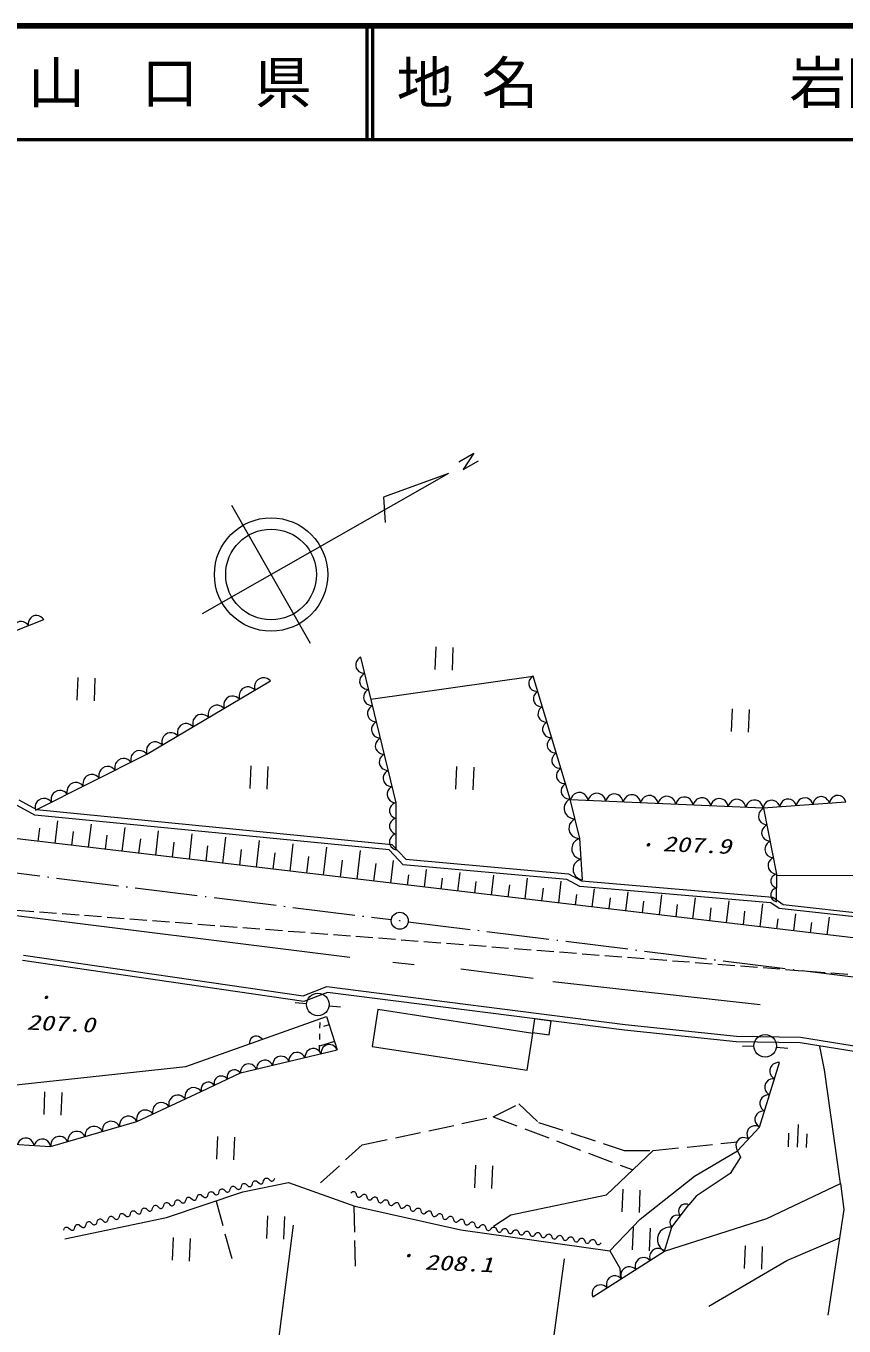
# Model space of a CAD drawing. Units: millimetres, scale not verified. Extents: x 40000 to 680000, y 20000 to 380000.
# Drawn here: x 337695 to 409834, y 265358 to 380000 of the extents above; entities that cross this region are included whole.
import ezdxf
from ezdxf.enums import TextEntityAlignment as Align

# ---------------------------------------------------------------- set-up
doc = ezdxf.new("R2010")
doc.units = ezdxf.units.MM
doc.header["$LTSCALE"] = 1000
for name, pattern in [('USER1', [2, 1.5, -0.5]), ('USER3', [3, 2.25, -0.75]), ('USER4', [1, 0.5, -0.5]), ('USER5', [7.000001, 5.508197, -0.688525, 0.114754, -0.688525])]:
    doc.linetypes.add(name, pattern=pattern)
for name, color, linetype, lineweight in [('M-TTL', 2, 'Continuous', 140), ('M-TTL-LINE', 7, 'Continuous', 50), ('S-BGD', 1, 'Continuous', 13), ('S-BGD-HTXT', 6, 'Continuous', 13), ('S-BMK', 3, 'USER5', 13)]:
    doc.layers.add(name, color=color, linetype=linetype, lineweight=lineweight)
doc.layers.add('M-TTL-TXT', color=7, linetype='Continuous')
doc.styles.add('ＭＳ ゴシック', font='')
doc.styles.get('ＭＳ ゴシック').set_extended_font_data('MS Gothic')

# ---------------------------------------------------------------- blocks, each defined once
blk = doc.blocks.new('BUHIN49')
at = {"layer": 'S-BGD'}
blk.add_lwpolyline([(-634, -403), (-493, -518), (-339, -593), (-127, -654), (61, -642), (240, -595), (436, -470), (555, -328), (646, -163), (681, 55), (675, 225), (634, 403)], dxfattribs=at)
blk = doc.blocks.new('BUHIN51')
at = {"layer": 'S-BGD'}
blk.add_lwpolyline([(-378, -489), (-238, -539), (-97, -554), (84, -542), (226, -480), (352, -394), (469, -242), (521, -99), (546, 54), (512, 233), (461, 363), (378, 489)], dxfattribs=at)
blk = doc.blocks.new('BUHIN52')
at = {"layer": 'S-BGD'}
blk.add_lwpolyline([(-490, -521), (-333, -594), (-173, -627), (37, -634), (207, -578), (361, -492), (513, -331), (589, -172), (635, 2), (616, 211), (570, 366), (490, 521)], dxfattribs=at)
blk = doc.blocks.new('BUHIN53')
at = {"layer": 'S-BGD'}
blk.add_lwpolyline([(-218, -711), (-38, -708), (127, -665), (326, -574), (459, -444), (563, -293), (631, -73), (629, 111), (592, 293), (478, 480), (364, 604), (218, 711)], dxfattribs=at)
blk = doc.blocks.new('BUHIN55')
at = {"layer": 'S-BGD'}
blk.add_lwpolyline([(-730, 45), (-685, -126), (-606, -274), (-474, -443), (-319, -541), (-151, -606), (75, -620), (250, -576), (416, -498), (568, -346), (661, -209), (730, -45)], dxfattribs=at)
blk = doc.blocks.new('BUHIN56')
at = {"layer": 'S-BGD'}
blk.add_lwpolyline([(-760, -223), (-651, -381), (-517, -502), (-320, -626), (-126, -668), (69, -672), (305, -603), (466, -494), (607, -354), (706, -144), (750, 30), (760, 223)], dxfattribs=at)
blk = doc.blocks.new('BUHIN57')
at = {"layer": 'S-BGD'}
blk.add_lwpolyline([(-711, -329), (-582, -468), (-433, -567), (-222, -659), (-26, -672), (166, -648), (386, -546), (529, -416), (646, -258), (712, -38), (730, 139), (711, 329)], dxfattribs=at)
blk = doc.blocks.new('BUHIN58')
at = {"layer": 'S-BGD'}
blk.add_lwpolyline([(-577, -273), (-471, -385), (-348, -465), (-176, -539), (-16, -548), (140, -527), (319, -442), (434, -335), (528, -205), (580, -25), (593, 119), (577, 273)], dxfattribs=at)
blk = doc.blocks.new('BUHIN59')
at = {"layer": 'S-BGD'}
blk.add_lwpolyline([(-711, -171), (-618, -321), (-500, -440), (-324, -563), (-147, -610), (33, -624), (254, -571), (408, -477), (544, -355), (645, -165), (693, -7), (711, 171)], dxfattribs=at)
blk = doc.blocks.new('BUHIN121')
at = {"layer": 'S-BGD'}
blk.add_lwpolyline([(-674, -265), (-562, -400), (-430, -499), (-240, -596), (-60, -619), (118, -607), (327, -525), (465, -412), (582, -273), (655, -73), (681, 88), (674, 265)], dxfattribs=at)
blk = doc.blocks.new('BUHIN122')
at = {"layer": 'S-BGD'}
blk.add_lwpolyline([(-702, -352), (-569, -487), (-416, -582), (-202, -668), (-5, -674), (187, -644), (404, -535), (543, -400), (655, -238), (715, -15), (727, 162), (702, 352)], dxfattribs=at)
blk = doc.blocks.new('BUHIN123')
at = {"layer": 'S-BGD'}
blk.add_lwpolyline([(-681, -404), (-537, -530), (-377, -615), (-155, -686), (43, -679), (234, -635), (445, -510), (575, -364), (676, -193), (720, 36), (720, 215), (681, 404)], dxfattribs=at)
blk = doc.blocks.new('BUHIN124')
at = {"layer": 'S-BGD'}
blk.add_lwpolyline([(-2, -690), (157, -639), (292, -557), (444, -422), (527, -271), (580, -109), (580, 105), (529, 268), (446, 420), (295, 555), (161, 635), (2, 690)], dxfattribs=at)
blk = doc.blocks.new('BUHIN125')
at = {"layer": 'S-BGD'}
blk.add_lwpolyline([(173, -713), (324, -620), (442, -501), (566, -324), (613, -146), (626, 35), (572, 256), (478, 411), (355, 547), (164, 648), (5, 696), (-173, 713)], dxfattribs=at)
blk = doc.blocks.new('BUHIN126')
at = {"layer": 'S-BGD'}
blk.add_lwpolyline([(56, -911), (261, -829), (432, -709), (622, -519), (718, -312), (774, -94), (756, 188), (675, 398), (553, 592), (342, 757), (158, 851), (-56, 911)], dxfattribs=at)
blk = doc.blocks.new('BUHIN127')
at = {"layer": 'S-BGD'}
blk.add_lwpolyline([(211, -870), (395, -756), (540, -611), (690, -395), (748, -178), (763, 42), (698, 312), (583, 501), (432, 667), (200, 790), (6, 849), (-211, 870)], dxfattribs=at)
blk = doc.blocks.new('BUHIN128')
at = {"layer": 'S-BGD'}
blk.add_lwpolyline([(204, -678), (345, -580), (453, -459), (562, -282), (598, -108), (601, 67), (538, 277), (439, 421), (313, 545), (124, 633), (-32, 671), (-204, 678)], dxfattribs=at)
blk = doc.blocks.new('BUHIN129')
at = {"layer": 'S-BGD'}
blk.add_lwpolyline([(-772, 34), (-722, -147), (-636, -301), (-493, -477), (-327, -577), (-148, -643), (92, -654), (275, -604), (449, -518), (607, -355), (703, -208), (772, -34)], dxfattribs=at)
blk = doc.blocks.new('BUHIN130')
at = {"layer": 'S-BGD'}
blk.add_lwpolyline([(-730, -53), (-663, -217), (-565, -353), (-411, -503), (-244, -579), (-69, -621), (157, -605), (325, -538), (479, -439), (610, -268), (684, -119), (730, 53)], dxfattribs=at)
blk = doc.blocks.new('BUHIN133')
at = {"layer": 'S-BGD'}
blk.add_lwpolyline([(-4, -612), (137, -567), (256, -494), (392, -376), (466, -242), (513, -98), (514, 91), (470, 235), (397, 370), (263, 491), (145, 562), (4, 612)], dxfattribs=at)
blk = doc.blocks.new('BUHIN134')
at = {"layer": 'S-BGD'}
blk.add_lwpolyline([(141, -725), (297, -638), (422, -524), (554, -351), (610, -175), (631, 6), (587, 231), (500, 391), (382, 533), (194, 644), (37, 700), (-141, 725)], dxfattribs=at)
blk = doc.blocks.new('BUHIN184')
at = {"layer": 'S-BGD'}
blk.add_lwpolyline([(476, -122), (392, -202), (343, -235), (285, -256), (218, -256), (159, -241), (108, -210), (64, -166), (35, -110), (-35, 110), (-68, 162), (-100, 203), (-157, 238), (-224, 255), (-288, 254), (-344, 230), (-392, 202), (-476, 122)], dxfattribs=at)
blk = doc.blocks.new('BUHIN185')
at = {"layer": 'S-BGD'}
blk.add_lwpolyline([(485, -61), (412, -150), (368, -189), (313, -216), (247, -226), (187, -218), (133, -194), (84, -156), (48, -105), (-48, 105), (-87, 151), (-124, 188), (-185, 215), (-253, 224), (-315, 214), (-368, 184), (-412, 150), (-485, 61)], dxfattribs=at)
blk = doc.blocks.new('BUHIN186')
at = {"layer": 'S-BGD'}
blk.add_lwpolyline([(489, 120), (452, 7), (424, -46), (381, -93), (321, -126), (260, -141), (200, -138), (138, -119), (85, -83), (-85, 83), (-139, 114), (-189, 135), (-257, 139), (-326, 122), (-383, 90), (-423, 41), (-452, -7), (-489, -120)], dxfattribs=at)
blk = doc.blocks.new('BUHIN197')
at = {"layer": 'S-BGD'}
for p, q in [((-808, -171), (-757, 1028)), ((-42, -999), (42, 999)), ((791, -238), (841, 960))]:
    blk.add_line(p, q, dxfattribs=at)
blk = doc.blocks.new('BUHIN199')
at = {"layer": 'S-BGD'}
for p, q in [((-722, 1031), (-806, -967)), ((727, -1032), (811, 967))]:
    blk.add_line(p, q, dxfattribs=at)
blk = doc.blocks.new('BUHIN200')
at = {"layer": 'S-BGD'}
blk.add_circle((0, 0), 995, dxfattribs=at)
blk = doc.blocks.new('BUHIN203')
at = {"layer": 'S-BGD'}
blk.add_circle((0, 0), 22.5, dxfattribs=at)
at = {"layer": 'S-BMK', "linetype": 'Continuous'}
blk.add_circle((0, 0), 746, dxfattribs=at)

msp = doc.modelspace()

# ---------------------------------------------------------------- linework, layer by layer
at = {"layer": 'M-TTL'}
msp.add_line((680000, 380000), (40000, 380000), dxfattribs=at)
at = {"layer": 'M-TTL-LINE'}
for p, q in [((367750, 380000), (367750, 370000)), ((368250, 380000), (368250, 370000)), ((40000, 370000), (680000, 370000))]:
    msp.add_line(p, q, dxfattribs=at)
at = {"layer": 'S-BGD'}
for p, q in [((375857, 341574), (377197, 342339)), ((377197, 342339), (376250, 340876)), ((376250, 340876), (377592, 341651)), ((374943, 340550), (353228, 328161)), ((374943, 340550), (369236, 338445)), ((369236, 338445), (369358, 336213)), ((362777, 325550), (355840, 337710)), ((324430, 321838), (339254, 327658)), ((370339, 311502), (367225, 324344)), ((348359, 315777), (359258, 322243)), ((368108, 320623), (382426, 322677)), ((385697, 311829), (382426, 322677)), ((338526, 310852), (348359, 315777)), ((386541, 308350), (385697, 311829)), ((431307, 297141), (314347, 310989)), ((338464, 310407), (336913, 311268)), ((337067, 311755), (338616, 310894)), ((338616, 310894), (369944, 307827)), ((370327, 307360), (370339, 311502)), ((385726, 311787), (402709, 311050)), ((402709, 311050), (410009, 311578)), ((403908, 305209), (402778, 311010)), ((369709, 307347), (338464, 310407)), ((340256, 307922), (340491, 309906)), ((343217, 307571), (343459, 309617)), ((338775, 308097), (338914, 309269)), ((341736, 307746), (341879, 308956)), ((344697, 307396), (344845, 308642)), ((346178, 307221), (346427, 309328)), ((349139, 306870), (349395, 309039)), ((352100, 306519), (352364, 308749)), ((355061, 306169), (355332, 308460)), ((347658, 307045), (347810, 308328)), ((350619, 306695), (350775, 308014)), ((353580, 306344), (353741, 307700)), ((356541, 305994), (356706, 307387)), ((358022, 305818), (358300, 308171)), ((360983, 305468), (361269, 307881)), ((363944, 305117), (364237, 307592)), ((366905, 304766), (367205, 307303)), ((370952, 306038), (369709, 307347)), ((369944, 307827), (371185, 306519)), ((386765, 304707), (386541, 308350)), ((359502, 305643), (359672, 307073)), ((362463, 305292), (362637, 306759)), ((365424, 304942), (365602, 306445)), ((368385, 304591), (368568, 306131)), ((369866, 304416), (370101, 306399)), ((371185, 306519), (385533, 305230)), ((385387, 304741), (370952, 306038)), ((371346, 304241), (371453, 305143)), ((372827, 304065), (373011, 305616)), ((375788, 303715), (375983, 305360)), ((378749, 303364), (378955, 305105)), ((385533, 305230), (386682, 304614)), ((403891, 302763), (403908, 305209)), ((403910, 305124), (410898, 305092)), ((374307, 303890), (374421, 304849)), ((377268, 303539), (377389, 304555)), ((380229, 303189), (380356, 304262)), ((381710, 303014), (381927, 304849)), ((383191, 302838), (383324, 303968)), ((384671, 302663), (384900, 304593)), ((386537, 304125), (385387, 304741)), ((403377, 302686), (386537, 304125)), ((386682, 304614), (403552, 303172)), ((387632, 302312), (387821, 303905)), ((386152, 302488), (386262, 303417)), ((389113, 302137), (389229, 303119)), ((390593, 301962), (390792, 303642)), ((392074, 301786), (392196, 302821)), ((393554, 301611), (393763, 303380)), ((396515, 301261), (396735, 303117)), ((399476, 300910), (399706, 302854)), ((404125, 302167), (403377, 302686)), ((403552, 303172), (404479, 302531)), ((330830, 302297), (366252, 297886)), ((395035, 301436), (395163, 302523)), ((397996, 301085), (398131, 302226)), ((400957, 300735), (401098, 301928)), ((402437, 300559), (402678, 302592)), ((419614, 300446), (404125, 302167)), ((404479, 302531), (419724, 300837)), ((405398, 300209), (405577, 301720)), ((403918, 300384), (404023, 301276)), ((406879, 300034), (406988, 300954)), ((408359, 299858), (408544, 301417)), ((337467, 298071), (362150, 294476)), ((362209, 293962), (337397, 297576)), ((370052, 297457), (371923, 297243)), ((376038, 296845), (382426, 296038)), ((362150, 294476), (364235, 295286)), ((364298, 294774), (362209, 293962)), ((364235, 295286), (390527, 291942)), ((390470, 291445), (364298, 294774)), ((384165, 295740), (402429, 293713)), ((362440, 293783), (361442, 293849)), ((364431, 293605), (365425, 293492)), ((351782, 288235), (364195, 292638)), ((364195, 292638), (365137, 289720)), ((368724, 293277), (368220, 290015)), ((382392, 291167), (368724, 293277)), ((382537, 292448), (382374, 291245)), ((383995, 292250), (382537, 292448)), ((364426, 291925), (363945, 291769)), ((382374, 291245), (383832, 291047)), ((383832, 291047), (383995, 292250)), ((400312, 290431), (390470, 291445)), ((390527, 291942), (400342, 290931)), ((364900, 290455), (363586, 290031)), ((381888, 287905), (382392, 291167)), ((405959, 290322), (400312, 290431)), ((400342, 290931), (406004, 290821)), ((417742, 288456), (405959, 290322)), ((406004, 290821), (417819, 288950)), ((356605, 287673), (365137, 289720)), ((368220, 290015), (381888, 287905)), ((401890, 290037), (400891, 290014)), ((403885, 289956), (404879, 289852)), ((408104, 287939), (407699, 290018)), ((325595, 285415), (351782, 288235)), ((402395, 282898), (404139, 288587)), ((409521, 277927), (408104, 287939)), ((353145, 286035), (356605, 287673)), ((347457, 283405), (353145, 286035)), ((339862, 281179), (347457, 283405)), ((400436, 280815), (402395, 282898)), ((326729, 281986), (339862, 281179)), ((388903, 276919), (393013, 280826)), ((396638, 278566), (400436, 280815)), ((400699, 280233), (399786, 278792)), ((400436, 280815), (400699, 280233)), ((399786, 278792), (396789, 276811)), ((356813, 277194), (360838, 278011)), ((360838, 278011), (366707, 275926)), ((391861, 274777), (396638, 278566)), ((403025, 274838), (409521, 277927)), ((409521, 277927), (409828, 275627)), ((350083, 274922), (356813, 277194)), ((380446, 275168), (388903, 276919)), ((396789, 276811), (396161, 276041)), ((366707, 275926), (376033, 273830)), ((378924, 274156), (380446, 275168)), ((394647, 274086), (396161, 276041)), ((409828, 275627), (408405, 266318)), ((341128, 273058), (350083, 274922)), ((389188, 271976), (391861, 274777)), ((394007, 271948), (403025, 274838)), ((394007, 271948), (394647, 274086)), ((376033, 273830), (389188, 271976)), ((404797, 271132), (409454, 273133)), ((387672, 267920), (394007, 271948)), ((389188, 271976), (390066, 270459)), ((397903, 267118), (404797, 271132)), ((390066, 270459), (390117, 269561))]:
    msp.add_line(p, q, dxfattribs=at)
at = {"layer": 'S-BGD', "linetype": 'USER1'}
msp.add_line((265100, 307576), (487237, 290434), dxfattribs=at)
at = {"layer": 'S-BGD', "linetype": 'USER4'}
msp.add_line((363576, 289618), (363642, 292446), dxfattribs=at)
at = {"layer": 'S-BGD', "linetype": 'USER3'}
for p, q in [((378881, 283797), (381172, 284956)), ((381172, 284956), (382896, 283314)), ((367345, 281324), (378881, 283797)), ((378881, 283797), (391149, 279156)), ((382896, 283314), (390458, 280844)), ((363663, 277982), (367345, 281324)), ((393013, 280826), (400442, 281589)), ((390458, 280844), (393013, 280826)), ((354452, 276379), (355961, 270852)), ((366599, 275892), (366743, 270255))]:
    msp.add_line(p, q, dxfattribs=at)
at = {"layer": 'S-BGD'}
for points in [[(357423, 290236), (357422, 290382), (357451, 290517), (357514, 290679), (357615, 290791), (357733, 290878), (357909, 290940), (358056, 290948), (358204, 290924), (358359, 290839), (358466, 290752), (358554, 290637)], [(394647, 274086), (394378, 274079), (394131, 274014), (393833, 273876), (393634, 273679), (393479, 273452), (393379, 273120), (393384, 272845), (393442, 272571), (393615, 272292), (393787, 272107), (394007, 271948)]]:
    msp.add_lwpolyline(points, dxfattribs=at)
for radius in [5000, 4000]:
    msp.add_circle((359309, 331630), radius, dxfattribs=at)
at = {"layer": 'S-BGD-HTXT'}
for p, q in [((361250, 274246), (358940, 256307)), ((385153, 271292), (382740, 253286))]:
    msp.add_line(p, q, dxfattribs=at)
at = {"layer": 'S-BMK'}
for p, q in [((312600, 308314), (369913, 301199)), ((371401, 301014), (469552, 288829))]:
    msp.add_line(p, q, dxfattribs=at)

# ---------------------------------------------------------------- block references
at = {"rotation": 180}
for name, p in [('BUHIN121', (338580, 327393)), ('BUHIN121', (337232, 326864)), ('BUHIN199', (374573, 324214)), ('BUHIN125', (367398, 323630)), ('BUHIN199', (343002, 321528)), ('BUHIN123', (358577, 321838)), ('BUHIN125', (367744, 322203)), ('BUHIN128', (382631, 321999)), ('BUHIN123', (357215, 321030)), ('BUHIN125', (368090, 320776)), ('BUHIN128', (383039, 320643)), ('BUHIN123', (354490, 319414)), ('BUHIN123', (355852, 320222)), ('BUHIN125', (368436, 319350)), ('BUHIN128', (383448, 319287)), ('BUHIN123', (353127, 318606)), ('BUHIN199', (400704, 318749)), ('BUHIN123', (350402, 316989)), ('BUHIN123', (351765, 317797)), ('BUHIN125', (368782, 317923)), ('BUHIN128', (383857, 317931)), ('BUHIN123', (349040, 316181)), ('BUHIN125', (369128, 316496)), ('BUHIN128', (384266, 316575)), ('BUHIN122', (346252, 314722)), ('BUHIN122', (347656, 315425)), ('BUHIN125', (369474, 315069)), ('BUHIN128', (384675, 315219)), ('BUHIN122', (344847, 314018)), ('BUHIN199', (358245, 313728)), ('BUHIN125', (369820, 313642)), ('BUHIN199', (376398, 313662)), ('BUHIN128', (385084, 313863)), ('BUHIN122', (342038, 312611)), ('BUHIN122', (343442, 313315)), ('BUHIN128', (385492, 312507)), ('BUHIN122', (339228, 311204)), ('BUHIN122', (340633, 311908)), ('BUHIN125', (370166, 312215)), ('BUHIN127', (385908, 310959)), ('BUHIN129', (386498, 311754)), ('BUHIN129', (388042, 311687)), ('BUHIN129', (389586, 311620)), ('BUHIN129', (391130, 311553)), ('BUHIN129', (392673, 311486)), ('BUHIN129', (394217, 311419)), ('BUHIN129', (395761, 311352)), ('BUHIN129', (397305, 311285)), ('BUHIN129', (398849, 311218)), ('BUHIN130', (404899, 311209)), ('BUHIN130', (406359, 311314)), ('BUHIN130', (407819, 311420)), ('BUHIN130', (409279, 311525)), ('BUHIN124', (370337, 310811)), ('BUHIN129', (400393, 311151)), ('BUHIN129', (401937, 311084)), ('BUHIN134', (402919, 310285)), ('BUHIN130', (403439, 311103)), ('BUHIN124', (370333, 309431)), ('BUHIN127', (386330, 309219)), ('BUHIN134', (403202, 308835)), ('BUHIN124', (370329, 308050)), ('BUHIN126', (386597, 307439)), ('BUHIN134', (403484, 307385)), ('BUHIN126', (386709, 305618)), ('BUHIN134', (403767, 305935)), ('BUHIN133', (403904, 304598)), ('BUHIN133', (403895, 303375)), ('BUHIN203', (370656, 301098)), ('BUHIN200', (363438, 293718)), ('BUHIN59', (364426, 289550)), ('BUHIN200', (402890, 290060)), ('BUHIN59', (360160, 288526)), ('BUHIN59', (361582, 288867)), ('BUHIN59', (363004, 289208)), ('BUHIN58', (356028, 287400)), ('BUHIN59', (357316, 287843)), ('BUHIN59', (358738, 288185)), ('BUHIN53', (403921, 287875)), ('BUHIN58', (353722, 286308)), ('BUHIN58', (354875, 286854)), ('BUHIN53', (403485, 286453)), ('BUHIN199', (340067, 284990)), ('BUHIN57', (351012, 285048)), ('BUHIN57', (352434, 285706)), ('BUHIN53', (403049, 285031)), ('BUHIN57', (348168, 283733)), ('BUHIN57', (349590, 284391)), ('BUHIN53', (402613, 283609)), ('BUHIN56', (345179, 282737)), ('BUHIN56', (346698, 283182)), ('BUHIN56', (340622, 281402)), ('BUHIN56', (342141, 281847)), ('BUHIN56', (343660, 282292)), ('BUHIN199', (355297, 281032)), ('BUHIN52', (401905, 282377)), ('BUHIN197', (405738, 282130)), ('BUHIN55', (337673, 281314)), ('BUHIN55', (339133, 281224)), ('BUHIN52', (400926, 281336)), ('BUHIN199', (378060, 278503)), ('BUHIN186', (355226, 277307)), ('BUHIN186', (356204, 277547)), ('BUHIN186', (357183, 277788)), ('BUHIN186', (358161, 278028)), ('BUHIN186', (359140, 278268)), ('BUHIN186', (351312, 276345)), ('BUHIN186', (352290, 276585)), ('BUHIN186', (353269, 276826)), ('BUHIN186', (354247, 277066)), ('BUHIN184', (366809, 276972)), ('BUHIN184', (367762, 276728)), ('BUHIN184', (368714, 276484)), ('BUHIN184', (369666, 276240)), ('BUHIN199', (391064, 276384)), ('BUHIN186', (346419, 275143)), ('BUHIN186', (347397, 275383)), ('BUHIN186', (348376, 275623)), ('BUHIN186', (349354, 275864)), ('BUHIN186', (350333, 276104)), ('BUHIN184', (370619, 275996)), ('BUHIN184', (371571, 275751)), ('BUHIN184', (372523, 275507)), ('BUHIN184', (373476, 275263)), ('BUHIN184', (374428, 275019)), ('BUHIN51', (395783, 275552)), ('BUHIN186', (341526, 273940)), ('BUHIN186', (342505, 274181)), ('BUHIN186', (343483, 274421)), ('BUHIN186', (344462, 274662)), ('BUHIN186', (345440, 274902)), ('BUHIN199', (359716, 274038)), ('BUHIN184', (375381, 274775)), ('BUHIN184', (376333, 274531)), ('BUHIN184', (377285, 274286)), ('BUHIN184', (378238, 274042)), ('BUHIN185', (379199, 273859)), ('BUHIN199', (391970, 273029)), ('BUHIN51', (395026, 274575)), ('BUHIN199', (351396, 272118)), ('BUHIN185', (380168, 273738)), ('BUHIN185', (381138, 273616)), ('BUHIN185', (382107, 273495)), ('BUHIN185', (383077, 273373)), ('BUHIN185', (384046, 273252)), ('BUHIN185', (385016, 273130)), ('BUHIN185', (385985, 273008)), ('BUHIN185', (386955, 272887)), ('BUHIN185', (387924, 272765)), ('BUHIN49', (393373, 271545)), ('BUHIN199', (401852, 271391)), ('BUHIN49', (390839, 269934)), ('BUHIN49', (392106, 270739)), ('BUHIN49', (389572, 269129)), ('BUHIN49', (388305, 268323))]:
    msp.add_blockref(name, p, dxfattribs=at)

# ---------------------------------------------------------------- texts
at = {"layer": 'M-TTL-TXT', "style": 'ＭＳ ゴシック'}
msp.add_text('山\u3000口\u3000県', height=3666, dxfattribs=at).set_placement((350375, 375000), align=Align.MIDDLE_CENTER)
for s, p in [('地 名', (370380, 375000)), ('岩国市美和町生見', (405024, 375000))]:
    msp.add_text(s, height=3666, dxfattribs=at).set_placement(p, align=Align.MIDDLE_LEFT)
at = {"layer": 'S-BGD', "style": 'ＭＳ ゴシック', "oblique": 15, "width": 1.35}
for s, p in [('207.9', (393801, 306842)), ('207.0', (337710, 291103)), ('208.1', (372819, 269948))]:
    msp.add_text(s, height=1320, rotation=357.6, dxfattribs=at).set_placement(p, align=Align.BOTTOM_LEFT)
at = {"layer": 'S-BGD', "style": 'ＭＳ ゴシック', "oblique": 15}
for p in [(391646, 306932), (338557, 293476), (370526, 270708)]:
    msp.add_text('・', height=1100, rotation=357.6, dxfattribs=at).set_placement(p, align=Align.BOTTOM_LEFT)

doc.saveas('drawing.dxf')
